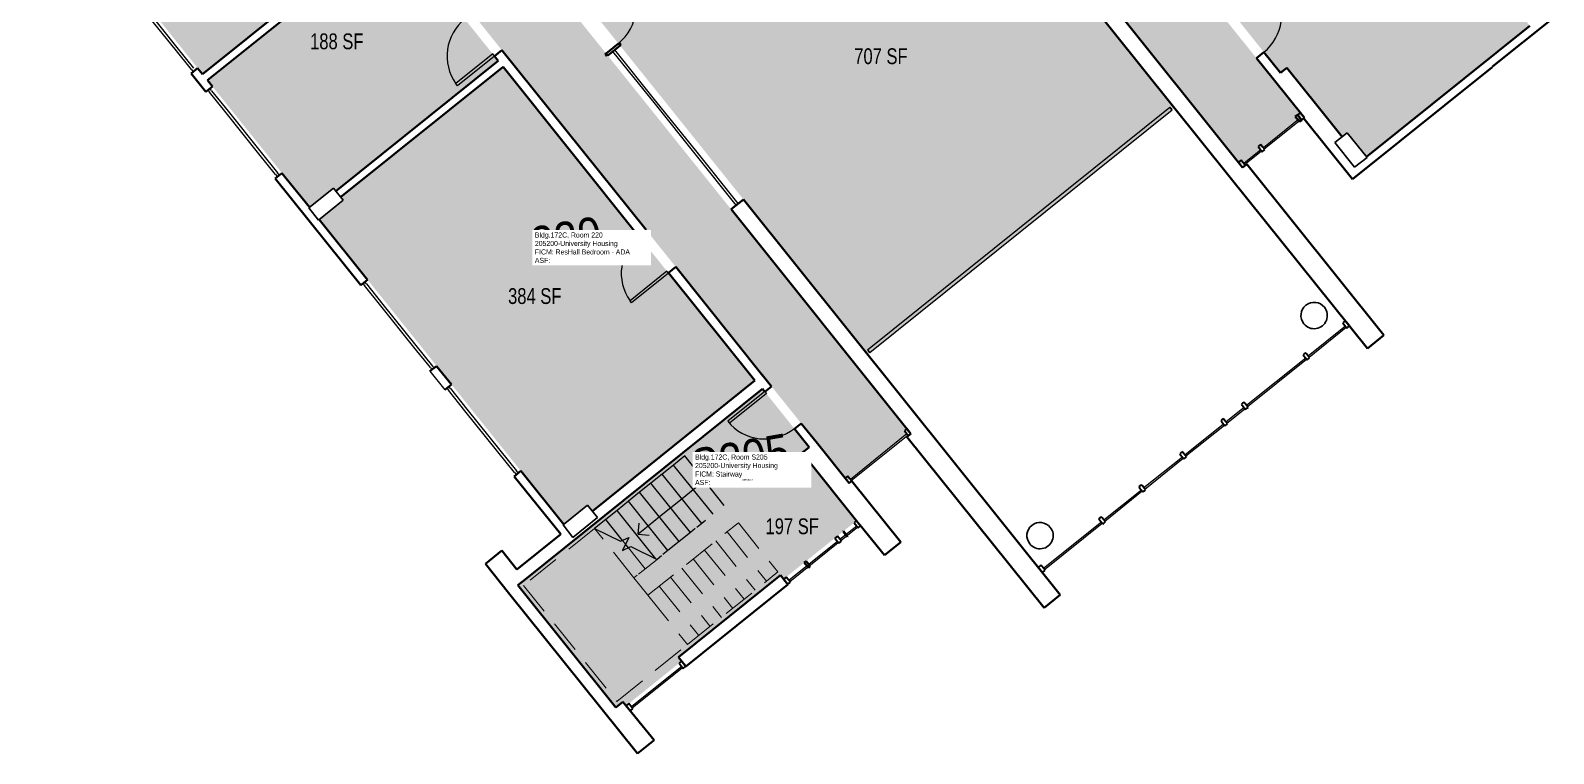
# Model space of a CAD drawing. Header units: inches. Extents: x 69235346 to 69237486, y 27657583 to 27660075.
# Drawn here: x 69236329 to 69237486, y 27657583 to 27658132 of the extents above; entities that cross this region are included whole.
import ezdxf
from ezdxf.enums import TextEntityAlignment as Align

# ---------------------------------------------------------------- set-up
doc = ezdxf.new("R2010")
doc.units = ezdxf.units.IN
doc.header["$LTSCALE"] = 100
doc.header["$MEASUREMENT"] = 0
doc.linetypes.add('DASHED2', pattern=[0.375, 0.25, -0.125])
for name, color, linetype in [('A-COLS', 5, 'CONTINUOUS'), ('A-DOOR', 2, 'CONTINUOUS'), ('A-FLOR', 3, 'CONTINUOUS'), ('A-GLAZ', 1, 'CONTINUOUS'), ('A-IDEN-RNUM', 7, 'CONTINUOUS'), ('A-IDEN-SNUM', 4, 'CONTINUOUS'), ('A-IDEN-VNUM', 4, 'CONTINUOUS'), ('A-WALL', 5, 'CONTINUOUS'), ('AREA-TEXT', 3, 'CONTINUOUS'), ('Rooms-Category-Color', 7, 'CONTINUOUS'), ('Rooms-College-Color', 7, 'CONTINUOUS'), ('Rooms-Department-Color', 7, 'CONTINUOUS'), ('Rooms-Division-Color', 7, 'CONTINUOUS'), ('Rooms-Information', 7, 'CONTINUOUS')]:
    doc.layers.add(name, color=color, linetype=linetype)
doc.styles.add('Arial', font='arial.ttf')
doc.styles.add('CP_AREA', font='arial.ttf', dxfattribs={"height": 15})
doc.styles.add('CP_ROOMSNUMBER', font='arial.ttf', dxfattribs={"height": 1})
doc.styles.add('CP_ROOMVNUMBER', font='arial.ttf', dxfattribs={"width": 0.85, "height": 0.075})

msp = doc.modelspace()

# ---------------------------------------------------------------- hatches: boundary and pattern name
at = {"layer": 'Rooms-Category-Color', "true_color": 0xadadad}
for points in [[(69236344.9, 27658639.5), (69236298, 27658601.9), (69236301.7, 27658597.4), (69236398.3, 27658477), (69236496.2, 27658354.9), (69236578.9, 27658251.9), (69236692.1, 27658110.8), (69236885.1, 27657870.3), (69236885.8, 27657869.4), (69236887.8, 27657866.9), (69236926.1, 27657819.2), (69236926.1, 27657819.2), (69236932.3, 27657811.4), (69236949.7, 27657789.7), (69236950.2, 27657790.1), (69236996.7, 27657827.4), (69236861.7, 27657995.6), (69236742.8, 27658143.7), (69236742.7, 27658143.6), (69236735.2, 27658153), (69236740, 27658156.8), (69236982.6, 27658351.5), (69236987.4, 27658355.3), (69236994.9, 27658345.9), (69236994.8, 27658345.9), (69237111.5, 27658200.4), (69237113.5, 27658198), (69237113.5, 27658198), (69237115.3, 27658195.7), (69237248.6, 27658029.5), (69237295.5, 27658067.1), (69237273.3, 27658094.8), (69237273.3, 27658094.9), (69237233.9, 27658143.9), (69237120.5, 27658285.2), (69237038, 27658388.1), (69236924.7, 27658529.3), (69236841.7, 27658632.7), (69236743.8, 27658754.8), (69236644, 27658879.1), (69236613.8, 27658854.9), (69236597.3, 27658841.7), (69236603.6, 27658833.8), (69236640.5, 27658787.9), (69236640.6, 27658787.8), (69236642.2, 27658785.8), (69236666.7, 27658755.3), (69236668.3, 27658753.2), (69236668.3, 27658753.2), (69236741.7, 27658661.8), (69236743.3, 27658659.7), (69236743.3, 27658659.7), (69236870.5, 27658501), (69236870.5, 27658501), (69236889.6, 27658477.2), (69236885, 27658473.5), (69236888.9, 27658468.6), (69236921.7, 27658427.6), (69236925.6, 27658422.8), (69236930.3, 27658426.5), (69236949.8, 27658402.1), (69236893.3, 27658356.8), (69236891.2, 27658355.1), (69236756.5, 27658247.1), (69236754, 27658245), (69236697.7, 27658199.8), (69236680.2, 27658221.6), (69236677.5, 27658225), (69236674.2, 27658229.1), (69236637.8, 27658274.5), (69236618.1, 27658299.1), (69236618.1, 27658299), (69236490.1, 27658458.4), (69236489.4, 27658459.4), (69236351.4, 27658631.4)], [(69236885.4, 27657859.5), (69236884.8, 27657859), (69236761.5, 27657760.1), (69236740.7, 27657743.4), (69236699.6, 27657710.4), (69236774.1, 27657617.6), (69236779.4, 27657621.9), (69236781.9, 27657618.9), (69236824, 27657652.7), (69236821.5, 27657655.7), (69236899.1, 27657718), (69236901.5, 27657715), (69236956.9, 27657759.4), (69236941.2, 27657779), (69236940.9, 27657779.4), (69236921.9, 27657803.1), (69236921.9, 27657803.1), (69236915.6, 27657810.8), (69236921, 27657815.1)]]:
    msp.add_hatch(color=253, dxfattribs=at).paths.add_polyline_path(points)
at = {"layer": 'Rooms-Category-Color', "true_color": 0x728ef3}
for points in [[(69236352.8, 27658232.1), (69236460.1, 27658098.3), (69236528.9, 27658153.5), (69236498.6, 27658191.2), (69236571.4, 27658249.6), (69236492.4, 27658348.1), (69236369.1, 27658249.2), (69236371, 27658246.7)], [(69236985.4, 27658338.4), (69236752.2, 27658151.2), (69236828.9, 27658055.7), (69236965.4, 27657885.5), (69237198.6, 27658072.7), (69237104, 27658190), (69237104.3, 27658190.2)], [(69237366.4, 27658243), (69237364.7, 27658245.1), (69237241.4, 27658146.2), (69237278.9, 27658099.4), (69237283.7, 27658103.2), (69237307.5, 27658073.6), (69237307.5, 27658073.6), (69237325.8, 27658050.8), (69237329.7, 27658053.9), (69237344.4, 27658035.6), (69237468.4, 27658135.1), (69237453.7, 27658153.4), (69237462.6, 27658160.5), (69237384.6, 27658257.6)], [(69236463.8, 27658093.7), (69236541.2, 27657997.3), (69236559.4, 27658011.9), (69236561.3, 27658009.6), (69236684.6, 27658108.6), (69236575.1, 27658245.1), (69236506.9, 27658190.3), (69236537.1, 27658152.6)], [(69236548.7, 27657988), (69236734.4, 27657756.5), (69236752.6, 27657771.1), (69236756.2, 27657766.7), (69236879.5, 27657865.7), (69236688.3, 27658104), (69236564.9, 27658005), (69236566.9, 27658002.6)]]:
    msp.add_hatch(color=171, dxfattribs=at).paths.add_polyline_path(points)
at = {"layer": 'Rooms-College-Color', "true_color": 0xadadad}
for points in [[(69236344.9, 27658639.5), (69236298, 27658601.9), (69236301.7, 27658597.4), (69236398.3, 27658477), (69236496.2, 27658354.9), (69236578.9, 27658251.9), (69236692.1, 27658110.8), (69236885.1, 27657870.3), (69236885.8, 27657869.4), (69236887.8, 27657866.9), (69236926.1, 27657819.2), (69236926.1, 27657819.2), (69236932.3, 27657811.4), (69236949.7, 27657789.7), (69236950.2, 27657790.1), (69236996.7, 27657827.4), (69236861.7, 27657995.6), (69236742.8, 27658143.7), (69236742.7, 27658143.6), (69236735.2, 27658153), (69236740, 27658156.8), (69236982.6, 27658351.5), (69236987.4, 27658355.3), (69236994.9, 27658345.9), (69236994.8, 27658345.9), (69237111.5, 27658200.4), (69237113.5, 27658198), (69237113.5, 27658198), (69237115.3, 27658195.7), (69237248.6, 27658029.5), (69237295.5, 27658067.1), (69237273.3, 27658094.8), (69237273.3, 27658094.9), (69237233.9, 27658143.9), (69237120.5, 27658285.2), (69237038, 27658388.1), (69236924.7, 27658529.3), (69236841.7, 27658632.7), (69236743.8, 27658754.8), (69236644, 27658879.1), (69236613.8, 27658854.9), (69236597.3, 27658841.7), (69236603.6, 27658833.8), (69236640.5, 27658787.9), (69236640.6, 27658787.8), (69236642.2, 27658785.8), (69236666.7, 27658755.3), (69236668.3, 27658753.2), (69236668.3, 27658753.2), (69236741.7, 27658661.8), (69236743.3, 27658659.7), (69236743.3, 27658659.7), (69236870.5, 27658501), (69236870.5, 27658501), (69236889.6, 27658477.2), (69236885, 27658473.5), (69236888.9, 27658468.6), (69236921.7, 27658427.6), (69236925.6, 27658422.8), (69236930.3, 27658426.5), (69236949.8, 27658402.1), (69236893.3, 27658356.8), (69236891.2, 27658355.1), (69236756.5, 27658247.1), (69236754, 27658245), (69236697.7, 27658199.8), (69236680.2, 27658221.6), (69236677.5, 27658225), (69236674.2, 27658229.1), (69236637.8, 27658274.5), (69236618.1, 27658299.1), (69236618.1, 27658299), (69236490.1, 27658458.4), (69236489.4, 27658459.4), (69236351.4, 27658631.4)], [(69236352.8, 27658232.1), (69236460.1, 27658098.3), (69236528.9, 27658153.5), (69236498.6, 27658191.2), (69236571.4, 27658249.6), (69236492.4, 27658348.1), (69236369.1, 27658249.2), (69236371, 27658246.7)], [(69236985.4, 27658338.4), (69236752.2, 27658151.2), (69236828.9, 27658055.7), (69236965.4, 27657885.5), (69237198.6, 27658072.7), (69237104, 27658190), (69237104.3, 27658190.2)], [(69237366.4, 27658243), (69237364.7, 27658245.1), (69237241.4, 27658146.2), (69237278.9, 27658099.4), (69237283.7, 27658103.2), (69237307.5, 27658073.6), (69237307.5, 27658073.6), (69237325.8, 27658050.8), (69237329.7, 27658053.9), (69237344.4, 27658035.6), (69237468.4, 27658135.1), (69237453.7, 27658153.4), (69237462.6, 27658160.5), (69237384.6, 27658257.6)], [(69236463.8, 27658093.7), (69236541.2, 27657997.3), (69236559.4, 27658011.9), (69236561.3, 27658009.6), (69236684.6, 27658108.6), (69236575.1, 27658245.1), (69236506.9, 27658190.3), (69236537.1, 27658152.6)], [(69236548.7, 27657988), (69236734.4, 27657756.5), (69236752.6, 27657771.1), (69236756.2, 27657766.7), (69236879.5, 27657865.7), (69236688.3, 27658104), (69236564.9, 27658005), (69236566.9, 27658002.6)], [(69236885.4, 27657859.5), (69236884.8, 27657859), (69236761.5, 27657760.1), (69236740.7, 27657743.4), (69236699.6, 27657710.4), (69236774.1, 27657617.6), (69236779.4, 27657621.9), (69236781.9, 27657618.9), (69236824, 27657652.7), (69236821.5, 27657655.7), (69236899.1, 27657718), (69236901.5, 27657715), (69236956.9, 27657759.4), (69236941.2, 27657779), (69236940.9, 27657779.4), (69236921.9, 27657803.1), (69236921.9, 27657803.1), (69236915.6, 27657810.8), (69236921, 27657815.1)]]:
    msp.add_hatch(color=253, dxfattribs=at).paths.add_polyline_path(points)
at = {"layer": 'Rooms-Department-Color', "true_color": 0xacacac}
for points in [[(69236344.9, 27658639.5), (69236298, 27658601.9), (69236301.7, 27658597.4), (69236398.3, 27658477), (69236496.2, 27658354.9), (69236578.9, 27658251.9), (69236692.1, 27658110.8), (69236885.1, 27657870.3), (69236885.8, 27657869.4), (69236887.8, 27657866.9), (69236926.1, 27657819.2), (69236926.1, 27657819.2), (69236932.3, 27657811.4), (69236949.7, 27657789.7), (69236950.2, 27657790.1), (69236996.7, 27657827.4), (69236861.7, 27657995.6), (69236742.8, 27658143.7), (69236742.7, 27658143.6), (69236735.2, 27658153), (69236740, 27658156.8), (69236982.6, 27658351.5), (69236987.4, 27658355.3), (69236994.9, 27658345.9), (69236994.8, 27658345.9), (69237111.5, 27658200.4), (69237113.5, 27658198), (69237113.5, 27658198), (69237115.3, 27658195.7), (69237248.6, 27658029.5), (69237295.5, 27658067.1), (69237273.3, 27658094.8), (69237273.3, 27658094.9), (69237233.9, 27658143.9), (69237120.5, 27658285.2), (69237038, 27658388.1), (69236924.7, 27658529.3), (69236841.7, 27658632.7), (69236743.8, 27658754.8), (69236644, 27658879.1), (69236613.8, 27658854.9), (69236597.3, 27658841.7), (69236603.6, 27658833.8), (69236640.5, 27658787.9), (69236640.6, 27658787.8), (69236642.2, 27658785.8), (69236666.7, 27658755.3), (69236668.3, 27658753.2), (69236668.3, 27658753.2), (69236741.7, 27658661.8), (69236743.3, 27658659.7), (69236743.3, 27658659.7), (69236870.5, 27658501), (69236870.5, 27658501), (69236889.6, 27658477.2), (69236885, 27658473.5), (69236888.9, 27658468.6), (69236921.7, 27658427.6), (69236925.6, 27658422.8), (69236930.3, 27658426.5), (69236949.8, 27658402.1), (69236893.3, 27658356.8), (69236891.2, 27658355.1), (69236756.5, 27658247.1), (69236754, 27658245), (69236697.7, 27658199.8), (69236680.2, 27658221.6), (69236677.5, 27658225), (69236674.2, 27658229.1), (69236637.8, 27658274.5), (69236618.1, 27658299.1), (69236618.1, 27658299), (69236490.1, 27658458.4), (69236489.4, 27658459.4), (69236351.4, 27658631.4)], [(69236885.4, 27657859.5), (69236884.8, 27657859), (69236761.5, 27657760.1), (69236740.7, 27657743.4), (69236699.6, 27657710.4), (69236774.1, 27657617.6), (69236779.4, 27657621.9), (69236781.9, 27657618.9), (69236824, 27657652.7), (69236821.5, 27657655.7), (69236899.1, 27657718), (69236901.5, 27657715), (69236956.9, 27657759.4), (69236941.2, 27657779), (69236940.9, 27657779.4), (69236921.9, 27657803.1), (69236921.9, 27657803.1), (69236915.6, 27657810.8), (69236921, 27657815.1)]]:
    msp.add_hatch(color=253, dxfattribs=at).paths.add_polyline_path(points)
at = {"layer": 'Rooms-Department-Color', "true_color": 0x604aed}
for points in [[(69236352.8, 27658232.1), (69236460.1, 27658098.3), (69236528.9, 27658153.5), (69236498.6, 27658191.2), (69236571.4, 27658249.6), (69236492.4, 27658348.1), (69236369.1, 27658249.2), (69236371, 27658246.7)], [(69236985.4, 27658338.4), (69236752.2, 27658151.2), (69236828.9, 27658055.7), (69236965.4, 27657885.5), (69237198.6, 27658072.7), (69237104, 27658190), (69237104.3, 27658190.2)], [(69237366.4, 27658243), (69237364.7, 27658245.1), (69237241.4, 27658146.2), (69237278.9, 27658099.4), (69237283.7, 27658103.2), (69237307.5, 27658073.6), (69237307.5, 27658073.6), (69237325.8, 27658050.8), (69237329.7, 27658053.9), (69237344.4, 27658035.6), (69237468.4, 27658135.1), (69237453.7, 27658153.4), (69237462.6, 27658160.5), (69237384.6, 27658257.6)], [(69236463.8, 27658093.7), (69236541.2, 27657997.3), (69236559.4, 27658011.9), (69236561.3, 27658009.6), (69236684.6, 27658108.6), (69236575.1, 27658245.1), (69236506.9, 27658190.3), (69236537.1, 27658152.6)], [(69236548.7, 27657988), (69236734.4, 27657756.5), (69236752.6, 27657771.1), (69236756.2, 27657766.7), (69236879.5, 27657865.7), (69236688.3, 27658104), (69236564.9, 27658005), (69236566.9, 27658002.6)]]:
    msp.add_hatch(color=173, dxfattribs=at).paths.add_polyline_path(points)
at = {"layer": 'Rooms-Division-Color', "true_color": 0xadadad}
for points in [[(69236344.9, 27658639.5), (69236298, 27658601.9), (69236301.7, 27658597.4), (69236398.3, 27658477), (69236496.2, 27658354.9), (69236578.9, 27658251.9), (69236692.1, 27658110.8), (69236885.1, 27657870.3), (69236885.8, 27657869.4), (69236887.8, 27657866.9), (69236926.1, 27657819.2), (69236926.1, 27657819.2), (69236932.3, 27657811.4), (69236949.7, 27657789.7), (69236950.2, 27657790.1), (69236996.7, 27657827.4), (69236861.7, 27657995.6), (69236742.8, 27658143.7), (69236742.7, 27658143.6), (69236735.2, 27658153), (69236740, 27658156.8), (69236982.6, 27658351.5), (69236987.4, 27658355.3), (69236994.9, 27658345.9), (69236994.8, 27658345.9), (69237111.5, 27658200.4), (69237113.5, 27658198), (69237113.5, 27658198), (69237115.3, 27658195.7), (69237248.6, 27658029.5), (69237295.5, 27658067.1), (69237273.3, 27658094.8), (69237273.3, 27658094.9), (69237233.9, 27658143.9), (69237120.5, 27658285.2), (69237038, 27658388.1), (69236924.7, 27658529.3), (69236841.7, 27658632.7), (69236743.8, 27658754.8), (69236644, 27658879.1), (69236613.8, 27658854.9), (69236597.3, 27658841.7), (69236603.6, 27658833.8), (69236640.5, 27658787.9), (69236640.6, 27658787.8), (69236642.2, 27658785.8), (69236666.7, 27658755.3), (69236668.3, 27658753.2), (69236668.3, 27658753.2), (69236741.7, 27658661.8), (69236743.3, 27658659.7), (69236743.3, 27658659.7), (69236870.5, 27658501), (69236870.5, 27658501), (69236889.6, 27658477.2), (69236885, 27658473.5), (69236888.9, 27658468.6), (69236921.7, 27658427.6), (69236925.6, 27658422.8), (69236930.3, 27658426.5), (69236949.8, 27658402.1), (69236893.3, 27658356.8), (69236891.2, 27658355.1), (69236756.5, 27658247.1), (69236754, 27658245), (69236697.7, 27658199.8), (69236680.2, 27658221.6), (69236677.5, 27658225), (69236674.2, 27658229.1), (69236637.8, 27658274.5), (69236618.1, 27658299.1), (69236618.1, 27658299), (69236490.1, 27658458.4), (69236489.4, 27658459.4), (69236351.4, 27658631.4)], [(69236885.4, 27657859.5), (69236884.8, 27657859), (69236761.5, 27657760.1), (69236740.7, 27657743.4), (69236699.6, 27657710.4), (69236774.1, 27657617.6), (69236779.4, 27657621.9), (69236781.9, 27657618.9), (69236824, 27657652.7), (69236821.5, 27657655.7), (69236899.1, 27657718), (69236901.5, 27657715), (69236956.9, 27657759.4), (69236941.2, 27657779), (69236940.9, 27657779.4), (69236921.9, 27657803.1), (69236921.9, 27657803.1), (69236915.6, 27657810.8), (69236921, 27657815.1)]]:
    msp.add_hatch(color=253, dxfattribs=at).paths.add_polyline_path(points)
at = {"layer": 'Rooms-Division-Color', "true_color": 0x604aed}
for points in [[(69236352.8, 27658232.1), (69236460.1, 27658098.3), (69236528.9, 27658153.5), (69236498.6, 27658191.2), (69236571.4, 27658249.6), (69236492.4, 27658348.1), (69236369.1, 27658249.2), (69236371, 27658246.7)], [(69236985.4, 27658338.4), (69236752.2, 27658151.2), (69236828.9, 27658055.7), (69236965.4, 27657885.5), (69237198.6, 27658072.7), (69237104, 27658190), (69237104.3, 27658190.2)], [(69237366.4, 27658243), (69237364.7, 27658245.1), (69237241.4, 27658146.2), (69237278.9, 27658099.4), (69237283.7, 27658103.2), (69237307.5, 27658073.6), (69237307.5, 27658073.6), (69237325.8, 27658050.8), (69237329.7, 27658053.9), (69237344.4, 27658035.6), (69237468.4, 27658135.1), (69237453.7, 27658153.4), (69237462.6, 27658160.5), (69237384.6, 27658257.6)], [(69236463.8, 27658093.7), (69236541.2, 27657997.3), (69236559.4, 27658011.9), (69236561.3, 27658009.6), (69236684.6, 27658108.6), (69236575.1, 27658245.1), (69236506.9, 27658190.3), (69236537.1, 27658152.6)], [(69236548.7, 27657988), (69236734.4, 27657756.5), (69236752.6, 27657771.1), (69236756.2, 27657766.7), (69236879.5, 27657865.7), (69236688.3, 27658104), (69236564.9, 27658005), (69236566.9, 27658002.6)]]:
    msp.add_hatch(color=173, dxfattribs=at).paths.add_polyline_path(points)

# ---------------------------------------------------------------- linework, layer by layer
at = {"layer": 'A-COLS', "lineweight": 35}
for p, q in [((69237329.7, 27658053.9), (69237320.3, 27658046.4)), ((69237344.7, 27658035.2), (69237329.7, 27658053.9)), ((69237320.3, 27658046.4), (69237335.3, 27658027.7)), ((69237335.3, 27658027.7), (69237344.7, 27658035.2)), ((69236540.7, 27657996.9), (69236559.4, 27658011.9)), ((69236566.9, 27658002.6), (69236548.2, 27657987.6)), ((69236559.4, 27658011.9), (69236566.9, 27658002.6)), ((69236548.2, 27657987.6), (69236540.7, 27657996.9)), ((69236733.9, 27657756.1), (69236752.6, 27657771.1)), ((69236752.6, 27657771.1), (69236760.1, 27657761.7)), ((69236760.1, 27657761.7), (69236741.4, 27657746.7)), ((69236741.4, 27657746.7), (69236733.9, 27657756.1))]:
    msp.add_line(p, q, dxfattribs=at)
for centre, start, end in [((69237304.5, 27657915.1), 38.7419, 218.7419), ((69237304.5, 27657915.1), 218.7419, 38.7419), ((69237096.3, 27657748), 38.7419, 218.7419), ((69237096.3, 27657748), 218.7419, 38.7419)]:
    msp.add_arc(centre, 10, start, end, dxfattribs=at)
at = {"layer": 'A-DOOR'}
for p, q in [((69236775.9, 27658121.7), (69236776.7, 27658122.4)), ((69236776.7, 27658122.4), (69236777.9, 27658120.8)), ((69236777.9, 27658120.8), (69236777.2, 27658120.2)), ((69236680.5, 27658113.7), (69236652.5, 27658091.2)), ((69236681.8, 27658112.1), (69236653.7, 27658089.6)), ((69236681.8, 27658112.1), (69236680.5, 27658113.7)), ((69236765.8, 27658113.6), (69236766.5, 27658114.2)), ((69236767, 27658112), (69236765.8, 27658113.6)), ((69236767.8, 27658112.7), (69236767, 27658112)), ((69236653.7, 27658089.6), (69236652.5, 27658091.2)), ((69236812.8, 27657948.8), (69236784.8, 27657926.3)), ((69236814.1, 27657947.2), (69236786, 27657924.7)), ((69236814.1, 27657947.2), (69236812.8, 27657948.8)), ((69236786, 27657924.7), (69236784.8, 27657926.3)), ((69236887.1, 27657857.4), (69236859.1, 27657834.8)), ((69236888.4, 27657855.8), (69236860.3, 27657833.3)), ((69236887.1, 27657857.4), (69236888.4, 27657855.8)), ((69236859.1, 27657834.8), (69236860.3, 27657833.3))]:
    msp.add_line(p, q, dxfattribs=at)
at = {"layer": 'A-DOOR', "lineweight": 25}
for centre, start, end in [((69236753.4, 27658149.8), 308.7425, 38.7425), ((69237243.8, 27658143.2), 308.7425, 35.5577), ((69236681.8, 27658112.1), 128.7419, 215.5572), ((69236814.1, 27657947.2), 128.7419, 215.5572), ((69236887.1, 27657857.4), 218.7414, 308.7414)]:
    msp.add_arc(centre, 36, start, end, dxfattribs=at)
at = {"layer": 'A-FLOR'}
for p, q in [((69236826.4, 27657808.5), (69236817.8, 27657801.6)), ((69236856.4, 27657771), (69236826.4, 27657808.5)), ((69236809.2, 27657794.7), (69236800.7, 27657787.8)), ((69236817.8, 27657801.6), (69236809.2, 27657794.7)), ((69236839.3, 27657757.3), (69236809.2, 27657794.7)), ((69236847.9, 27657764.2), (69236817.8, 27657801.6)), ((69236792.1, 27657780.9), (69236783.5, 27657774.1)), ((69236800.7, 27657787.8), (69236792.1, 27657780.9)), ((69236822.1, 27657743.5), (69236792.1, 27657780.9)), ((69236830.7, 27657750.4), (69236800.7, 27657787.8)), ((69236832.8, 27657782.9), (69236824.3, 27657776)), ((69236841.4, 27657789.8), (69236832.8, 27657782.9)), ((69236783.5, 27657774.1), (69236774.9, 27657767.2)), ((69236813.5, 27657736.6), (69236783.5, 27657774.1)), ((69236815.7, 27657769.1), (69236807.1, 27657762.2)), ((69236824.3, 27657776), (69236815.7, 27657769.1)), ((69236766.3, 27657760.3), (69236757.8, 27657753.4)), ((69236774.9, 27657767.2), (69236766.3, 27657760.3)), ((69236779.1, 27657744.4), (69236766.3, 27657760.3)), ((69236804.5, 27657730.4), (69236774.9, 27657767.2)), ((69236790.9, 27657749.2), (69236791.8, 27657757.6)), ((69236807.1, 27657762.2), (69236798.5, 27657755.3)), ((69236842.1, 27657759.5), (69236839.3, 27657757.3)), ((69236757.8, 27657753.4), (69236777.5, 27657743.7)), ((69236777.5, 27657743.7), (69236784, 27657746.7)), ((69236784, 27657746.7), (69236779, 27657736.7)), ((69236798.5, 27657755.3), (69236790.9, 27657749.2)), ((69236790.9, 27657749.2), (69236799.3, 27657748.3)), ((69236830.7, 27657750.4), (69236822.1, 27657743.5)), ((69236834.4, 27657753.4), (69236830.7, 27657750.4)), ((69236839.3, 27657757.3), (69236835.6, 27657754.3)), ((69236779, 27657736.7), (69236785.5, 27657739.7)), ((69236783.6, 27657738.8), (69236781.4, 27657741.5)), ((69236785.5, 27657739.7), (69236805.3, 27657730)), ((69236813.5, 27657736.6), (69236809.8, 27657733.7)), ((69236822.1, 27657743.5), (69236813.5, 27657736.6)), ((69236808.7, 27657732.7), (69236805.3, 27657730))]:
    msp.add_line(p, q, dxfattribs=at)
at = {"layer": 'A-FLOR', "linetype": 'DASHED2', "lineweight": 5}
for p, q in [((69236798.4, 27657702.7), (69236867.1, 27657757.8)), ((69236867.1, 27657757.8), (69236897.1, 27657720.4)), ((69236757.8, 27657753.4), (69236703.9, 27657710.2)), ((69236787.8, 27657716), (69236757.8, 27657753.4)), ((69236858.5, 27657750.9), (69236888.5, 27657713.5)), ((69236781.4, 27657741.5), (69236779.1, 27657744.4)), ((69236796.4, 27657722.9), (69236783.6, 27657738.8)), ((69236841.3, 27657737.1), (69236871.4, 27657699.7)), ((69236849.9, 27657744), (69236879.9, 27657706.6)), ((69236805.3, 27657730), (69236791.3, 27657718.8)), ((69236805, 27657729.7), (69236804.5, 27657730.4)), ((69236824.2, 27657723.4), (69236854.2, 27657685.9)), ((69236832.8, 27657730.3), (69236862.8, 27657692.8)), ((69236790.1, 27657717.9), (69236787.8, 27657716)), ((69236798.4, 27657702.7), (69236787.8, 27657716)), ((69236815.6, 27657716.5), (69236845.6, 27657679.1)), ((69236828.5, 27657665.3), (69236897.1, 27657720.4)), ((69236703.9, 27657710.2), (69236774.7, 27657622.1)), ((69236798.4, 27657702.7), (69236828.5, 27657665.3)), ((69236807, 27657709.6), (69236837.1, 27657672.2)), ((69236774.7, 27657622.1), (69236828.5, 27657665.3))]:
    msp.add_line(p, q, dxfattribs=at)
at = {"layer": 'A-GLAZ'}
for p, q in [((69236439.1, 27658117.4), (69236414, 27658148.6)), ((69236415.6, 27658149.8), (69236440.6, 27658118.6)), ((69236451.6, 27658101.8), (69236439.1, 27658117.4)), ((69236440.6, 27658118.6), (69236453.1, 27658103)), ((69236804.5, 27658078), (69236773.3, 27658116.9)), ((69236803, 27658076.8), (69236771.8, 27658115.7)), ((69236451.6, 27658101.8), (69236452.8, 27658100.2)), ((69236464.1, 27658086.2), (69236465.4, 27658084.6)), ((69236477.9, 27658069), (69236465.4, 27658084.6)), ((69236466.9, 27658085.8), (69236465.7, 27658087.4)), ((69236466.9, 27658085.8), (69236479.4, 27658070.2)), ((69236479.4, 27658070.2), (69236504.5, 27658039)), ((69236834.2, 27658037.9), (69236803, 27658076.8)), ((69236835.8, 27658039.1), (69236804.5, 27658078)), ((69236502.9, 27658037.8), (69236477.9, 27658069)), ((69237294, 27658065), (69237266, 27658042.5)), ((69237266.6, 27658041.7), (69237294.7, 27658064.2)), ((69236515.4, 27658022.2), (69236502.9, 27658037.8)), ((69236504.5, 27658039), (69236517, 27658023.4)), ((69236865.4, 27657998.9), (69236834.2, 27658037.9)), ((69236867, 27658000.2), (69236835.8, 27658039.1)), ((69237264, 27658040.9), (69237251, 27658030.5)), ((69237251.7, 27658029.7), (69237264.6, 27658040.1)), ((69237264.6, 27658040.1), (69237264, 27658040.9)), ((69237251, 27658030.5), (69237251.7, 27658029.7)), ((69236515.4, 27658022.2), (69236516.7, 27658020.6)), ((69236518.2, 27658021.9), (69236517, 27658023.4)), ((69236581.8, 27657939.5), (69236583, 27657938)), ((69236595.5, 27657922.4), (69236583, 27657938)), ((69236584.6, 27657939.2), (69236583.3, 27657940.8)), ((69236584.6, 27657939.2), (69236597.1, 27657923.6)), ((69236620.6, 27657891.2), (69236595.5, 27657922.4)), ((69236597.1, 27657923.6), (69236622.1, 27657892.4)), ((69237328.3, 27657907), (69237300, 27657884.3)), ((69237300.7, 27657883.6), (69237328.9, 27657906.2)), ((69237328.9, 27657906.2), (69237328.3, 27657907)), ((69236633.1, 27657875.6), (69236620.6, 27657891.2)), ((69236622.1, 27657892.4), (69236634.6, 27657876.8)), ((69236633.1, 27657875.6), (69236634.3, 27657874)), ((69236635.9, 27657875.3), (69236634.6, 27657876.8)), ((69237298.1, 27657882.8), (69237253.2, 27657846.8)), ((69237253.9, 27657846), (69237298.7, 27657882)), ((69237298.7, 27657882), (69237298.1, 27657882.8)), ((69237300, 27657884.3), (69237300.7, 27657883.6)), ((69236645.6, 27657860), (69236646.8, 27657858.4)), ((69236659.4, 27657842.8), (69236646.8, 27657858.4)), ((69236648.4, 27657859.7), (69236647.2, 27657861.2)), ((69236648.4, 27657859.7), (69236660.9, 27657844.1)), ((69236684.4, 27657811.6), (69236659.4, 27657842.8)), ((69236660.9, 27657844.1), (69236686, 27657812.9)), ((69237251.3, 27657845.2), (69237237.6, 27657834.3)), ((69237238.3, 27657833.5), (69237251.9, 27657844.4)), ((69237251.9, 27657844.4), (69237251.3, 27657845.2)), ((69237253.2, 27657846.8), (69237253.9, 27657846)), ((69237235.7, 27657832.7), (69237206.4, 27657809.2)), ((69237207.1, 27657808.5), (69237236.3, 27657831.9)), ((69237236.3, 27657831.9), (69237235.7, 27657832.7)), ((69237237.6, 27657834.3), (69237238.3, 27657833.5)), ((69236995.2, 27657825.2), (69236952.2, 27657790.7)), ((69236952.8, 27657789.9), (69236995.8, 27657824.4)), ((69236995.8, 27657824.4), (69236995.2, 27657825.2)), ((69236696.9, 27657796), (69236684.4, 27657811.6)), ((69236686, 27657812.9), (69236698.5, 27657797.3)), ((69237204.5, 27657807.7), (69237175.2, 27657784.2)), ((69237175.9, 27657783.4), (69237205.1, 27657806.9)), ((69237205.1, 27657806.9), (69237204.5, 27657807.7)), ((69237206.4, 27657809.2), (69237207.1, 27657808.5)), ((69236696.9, 27657796), (69236698.2, 27657794.4)), ((69236699.7, 27657795.7), (69236698.5, 27657797.3)), ((69236952.2, 27657790.7), (69236952.8, 27657789.9)), ((69237173.3, 27657782.6), (69237144.8, 27657759.8)), ((69237145.4, 27657759), (69237173.9, 27657781.9)), ((69237173.9, 27657781.9), (69237173.3, 27657782.6)), ((69237175.2, 27657784.2), (69237175.9, 27657783.4)), ((69237142.9, 27657758.2), (69237099, 27657723)), ((69237099.6, 27657722.2), (69237143.5, 27657757.4)), ((69237143.5, 27657757.4), (69237142.9, 27657758.2)), ((69237144.8, 27657759.8), (69237145.4, 27657759)), ((69236957, 27657755.3), (69236944.3, 27657745.1)), ((69236945, 27657744.3), (69236957.6, 27657754.5)), ((69236957.6, 27657754.5), (69236957, 27657755.3)), ((69236942.4, 27657743.5), (69236905.5, 27657714)), ((69236906.2, 27657713.2), (69236943, 27657742.8)), ((69236943, 27657742.8), (69236942.4, 27657743.5)), ((69236944.3, 27657745.1), (69236945, 27657744.3)), ((69237099, 27657723), (69237099.6, 27657722.2)), ((69236905.5, 27657714), (69236906.1, 27657713.2)), ((69236824.1, 27657648.6), (69236785.8, 27657617.9)), ((69236786.5, 27657617.2), (69236824.7, 27657647.8)), ((69236824.7, 27657647.8), (69236824.1, 27657648.6)), ((69236785.8, 27657617.9), (69236786.5, 27657617.2))]:
    msp.add_line(p, q, dxfattribs=at)
at = {"layer": 'A-GLAZ', "lineweight": 40, "extrusion": (0, 0, -1)}
for p, q in [((69237294, 27658069.1), (69237292, 27658067.5)), ((69237292, 27658067.5), (69237295.1, 27658063.6)), ((69237297.1, 27658065.2), (69237294, 27658069.1)), ((69237295.1, 27658063.6), (69237297.1, 27658065.2)), ((69237263.9, 27658045), (69237262, 27658043.4)), ((69237262, 27658043.4), (69237265.1, 27658039.5)), ((69237267.1, 27658041.1), (69237263.9, 27658045)), ((69237265.1, 27658039.5), (69237267.1, 27658041.1)), ((69237296.9, 27657886), (69237296.1, 27657885.3)), ((69237296.1, 27657885.3), (69237296.7, 27657884.5)), ((69237298, 27657886.9), (69237296.9, 27657886)), ((69237298.6, 27657886.1), (69237298, 27657886.9)), ((69237301.1, 27657883), (69237298.6, 27657886.1)), ((69237296.7, 27657884.5), (69237299.2, 27657881.4)), ((69237299.2, 27657881.4), (69237299.8, 27657881.9)), ((69237299.8, 27657881.9), (69237300.5, 27657882.5)), ((69237300.5, 27657882.5), (69237301.1, 27657883)), ((69237250.1, 27657848.5), (69237249.3, 27657847.8)), ((69237249.3, 27657847.8), (69237249.9, 27657847)), ((69237249.9, 27657847), (69237252.4, 27657843.9)), ((69237251.2, 27657849.3), (69237250.1, 27657848.5)), ((69237251.8, 27657848.5), (69237251.2, 27657849.3)), ((69237254.3, 27657845.4), (69237251.8, 27657848.5)), ((69237252.4, 27657843.9), (69237253, 27657844.3)), ((69237253, 27657844.3), (69237253.8, 27657845)), ((69237253.8, 27657845), (69237254.3, 27657845.4)), ((69237234.5, 27657835.9), (69237233.7, 27657835.2)), ((69237233.7, 27657835.2), (69237234.3, 27657834.5)), ((69237234.3, 27657834.5), (69237236.8, 27657831.3)), ((69237235.6, 27657836.8), (69237234.5, 27657835.9)), ((69237236.2, 27657836), (69237235.6, 27657836.8)), ((69237238.7, 27657832.9), (69237236.2, 27657836)), ((69237236.8, 27657831.3), (69237237.4, 27657831.8)), ((69237237.4, 27657831.8), (69237238.2, 27657832.4)), ((69237238.2, 27657832.4), (69237238.7, 27657832.9)), ((69237203.3, 27657810.9), (69237202.5, 27657810.2)), ((69237202.5, 27657810.2), (69237203.1, 27657809.4)), ((69237203.1, 27657809.4), (69237205.6, 27657806.3)), ((69237204.4, 27657811.8), (69237203.3, 27657810.9)), ((69237205, 27657811), (69237204.4, 27657811.8)), ((69237207.5, 27657807.9), (69237205, 27657811)), ((69237205.6, 27657806.3), (69237206.2, 27657806.8)), ((69237206.2, 27657806.8), (69237207, 27657807.4)), ((69237207, 27657807.4), (69237207.5, 27657807.9)), ((69236950.1, 27657793.2), (69236948.2, 27657791.7)), ((69236953.3, 27657789.3), (69236950.1, 27657793.2)), ((69236948.2, 27657791.7), (69236951.3, 27657787.8)), ((69236951.3, 27657787.8), (69236953.3, 27657789.3)), ((69237172.1, 27657785.9), (69237171.3, 27657785.2)), ((69237171.3, 27657785.2), (69237171.9, 27657784.4)), ((69237171.9, 27657784.4), (69237174.4, 27657781.3)), ((69237173.2, 27657786.7), (69237172.1, 27657785.9)), ((69237173.8, 27657786), (69237173.2, 27657786.7)), ((69237176.3, 27657782.8), (69237173.8, 27657786)), ((69237174.4, 27657781.3), (69237175, 27657781.7)), ((69237175, 27657781.7), (69237175.8, 27657782.4)), ((69237175.8, 27657782.4), (69237176.3, 27657782.8)), ((69236956.9, 27657759.4), (69236955, 27657757.8)), ((69236955, 27657757.8), (69236958.1, 27657753.9)), ((69237141.7, 27657761.5), (69237140.8, 27657760.8)), ((69237140.8, 27657760.8), (69237141.5, 27657760)), ((69237141.5, 27657760), (69237144, 27657756.9)), ((69237142.8, 27657762.3), (69237141.7, 27657761.5)), ((69237143.4, 27657761.5), (69237142.8, 27657762.3)), ((69237145.9, 27657758.4), (69237143.4, 27657761.5)), ((69237144.5, 27657757.3), (69237145.3, 27657758)), ((69237145.3, 27657758), (69237145.9, 27657758.4)), ((69236942.3, 27657747.6), (69236940.4, 27657746.1)), ((69236940.4, 27657746.1), (69236943.5, 27657742.2)), ((69236945.4, 27657743.7), (69236942.3, 27657747.6)), ((69236958.1, 27657753.9), (69236960, 27657755.5)), ((69236960, 27657755.5), (69236959.4, 27657756.3)), ((69237144, 27657756.9), (69237144.5, 27657757.3)), ((69236943.5, 27657742.2), (69236945.4, 27657743.7)), ((69237097, 27657725.6), (69237095, 27657724)), ((69237095, 27657724), (69237095.6, 27657723.2)), ((69237095.6, 27657723.2), (69237098.1, 27657720.1)), ((69237097.6, 27657724.8), (69237097, 27657725.6)), ((69237100.1, 27657721.7), (69237097.6, 27657724.8)), ((69237098.1, 27657720.1), (69237100.1, 27657721.7)), ((69236824, 27657652.7), (69236822, 27657651.1)), ((69236822, 27657651.1), (69236825.2, 27657647.2)), ((69236827.1, 27657648.8), (69236824, 27657652.7)), ((69236825.2, 27657647.2), (69236827.1, 27657648.8))]:
    msp.add_line(p, q, dxfattribs=at)
at = {"layer": 'A-GLAZ', "lineweight": 40}
for p, q in [((69237249, 27658033), (69237247.1, 27658031.5)), ((69237247.1, 27658031.5), (69237250.2, 27658027.6)), ((69237252.1, 27658029.1), (69237249, 27658033)), ((69237250.2, 27658027.6), (69237252.1, 27658029.1)), ((69237328.2, 27657911.1), (69237326.3, 27657909.5)), ((69237326.3, 27657909.5), (69237326.9, 27657908.8)), ((69237326.9, 27657908.8), (69237329.4, 27657905.6)), ((69237328.8, 27657910.3), (69237328.2, 27657911.1)), ((69237331.3, 27657907.2), (69237328.8, 27657910.3)), ((69237329.4, 27657905.6), (69237331.3, 27657907.2)), ((69236995.1, 27657829.3), (69236993.2, 27657827.7)), ((69236993.2, 27657827.7), (69236996.3, 27657823.8)), ((69236998.2, 27657825.4), (69236995.1, 27657829.3)), ((69236996.3, 27657823.8), (69236998.2, 27657825.4)), ((69236903.5, 27657716.5), (69236901.5, 27657715)), ((69236901.5, 27657715), (69236904.7, 27657711.1)), ((69236906.6, 27657712.6), (69236903.5, 27657716.5)), ((69236904.7, 27657711.1), (69236906.6, 27657712.6)), ((69236783.8, 27657620.5), (69236781.9, 27657618.9)), ((69236781.9, 27657618.9), (69236785, 27657615)), ((69236786.9, 27657616.6), (69236783.8, 27657620.5)), ((69236785, 27657615), (69236786.9, 27657616.6))]:
    msp.add_line(p, q, dxfattribs=at)
at = {"layer": 'A-WALL', "lineweight": 50}
for p, q in [((69237250.2, 27658027.6), (69237113.5, 27658198)), ((69237107.6, 27658186.1), (69237240.8, 27658020)), ((69236528.9, 27658153.5), (69236460.1, 27658098.3)), ((69236463.8, 27658093.7), (69236537.1, 27658152.6)), ((69237440.1, 27658104.1), (69237486.4, 27658141.2)), ((69237468.4, 27658135.1), (69237344.4, 27658035.6)), ((69236687.5, 27658116.5), (69236681.9, 27658112)), ((69236797, 27657980.1), (69236687.5, 27658116.5)), ((69236776, 27658121.6), (69236766.6, 27658114.1)), ((69236767.9, 27658112.5), (69236777.2, 27658120.1)), ((69236777.2, 27658120.1), (69236776, 27658121.6)), ((69236684.6, 27658108.6), (69236561.3, 27658009.6)), ((69236681.9, 27658112), (69236684.6, 27658108.6)), ((69236766.6, 27658114.1), (69236767.9, 27658112.5)), ((69237266.4, 27658115), (69237260.8, 27658110.5)), ((69237260.8, 27658110.5), (69237273.3, 27658094.9)), ((69237278.9, 27658099.4), (69237266.4, 27658115)), ((69236456.3, 27658103), (69236451.3, 27658099)), ((69236451.3, 27658099), (69236462.5, 27658085)), ((69236460.1, 27658098.3), (69236456.3, 27658103)), ((69236467.6, 27658089), (69236463.8, 27658093.7)), ((69236564.9, 27658005), (69236688.3, 27658104)), ((69236688.3, 27658104), (69236791.3, 27657975.5)), ((69237273.3, 27658094.8), (69237297.1, 27658065.2)), ((69237283.7, 27658103.2), (69237278.9, 27658099.4)), ((69237307.5, 27658073.6), (69237283.7, 27658103.2)), ((69237333.6, 27658018.6), (69237439.4, 27658103.4)), ((69236462.5, 27658085), (69236462.6, 27658084.9)), ((69236462.6, 27658084.9), (69236467.6, 27658089)), ((69237325.8, 27658050.8), (69237307.5, 27658073.6)), ((69237291.9, 27658067.6), (69237290.2, 27658066.2)), ((69237290.2, 27658066.2), (69237293.4, 27658062.1)), ((69237295.2, 27658063.5), (69237291.9, 27658067.6)), ((69237293.4, 27658062.1), (69237295.2, 27658063.5)), ((69237296.6, 27658064.8), (69237333.6, 27658018.6)), ((69237253.3, 27658030.1), (69237250.2, 27658027.6)), ((69237357.4, 27657900.3), (69237253.3, 27658030.1)), ((69236520.3, 27658023.3), (69236515.3, 27658019.2)), ((69236515.3, 27658019.2), (69236580.2, 27657938.3)), ((69236541.2, 27657997.3), (69236520.3, 27658023.3)), ((69237240.8, 27658020), (69237345, 27657890.2)), ((69236870.9, 27658003.3), (69236861.5, 27657995.8)), ((69237111.7, 27657703.1), (69236870.9, 27658003.3)), ((69236861.5, 27657995.8), (69236998.2, 27657825.4)), ((69236585.3, 27657942.3), (69236548.7, 27657988)), ((69236791.3, 27657975.5), (69236797, 27657980.1)), ((69236819.5, 27657952), (69236813.9, 27657947.5)), ((69236813.9, 27657947.5), (69236879.5, 27657865.7)), ((69236885.8, 27657869.4), (69236819.5, 27657952)), ((69236580.2, 27657938.3), (69236585.3, 27657942.3)), ((69237345, 27657890.2), (69237357.4, 27657900.3)), ((69236637.8, 27657876.8), (69236632.8, 27657872.8)), ((69236649.1, 27657862.8), (69236637.8, 27657876.8)), ((69236644, 27657858.7), (69236649.1, 27657862.8)), ((69236879.5, 27657865.7), (69236756.2, 27657766.7)), ((69236892.3, 27657861.3), (69236885.1, 27657870.2)), ((69236644, 27657858.8), (69236644, 27657858.7)), ((69236705, 27657714.7), (69236885.4, 27657859.5)), ((69236885.4, 27657859.5), (69236887.2, 27657857.3)), ((69236887.2, 27657857.3), (69236892.3, 27657861.3)), ((69236914.8, 27657833.2), (69236909.7, 27657829.2)), ((69236909.7, 27657829.2), (69236921, 27657815.1)), ((69236926.1, 27657819.2), (69236914.8, 27657833.2)), ((69236951.3, 27657787.8), (69236926.1, 27657819.2)), ((69236998.2, 27657825.4), (69236995.1, 27657822.9)), ((69236995.1, 27657822.9), (69237099.3, 27657693.1)), ((69236921, 27657815.1), (69236915.6, 27657810.8)), ((69236915.6, 27657810.8), (69236960, 27657755.5)), ((69236701.8, 27657797.1), (69236696.8, 27657793)), ((69236696.8, 27657793), (69236732.1, 27657749)), ((69236734.4, 27657756.5), (69236701.8, 27657797.1)), ((69236990.5, 27657743.1), (69236953.3, 27657789.3)), ((69236732.1, 27657749), (69236698.9, 27657722.3)), ((69236947, 27657751.4), (69236946.6, 27657751.1)), ((69236946.6, 27657751.1), (69236949.7, 27657747.2)), ((69236950.1, 27657747.5), (69236947, 27657751.4)), ((69236949.7, 27657747.2), (69236950.1, 27657747.5)), ((69236959.4, 27657756.3), (69236978, 27657733.1)), ((69236687.4, 27657736.6), (69236675, 27657726.6)), ((69236698.9, 27657722.3), (69236687.4, 27657736.6)), ((69236978, 27657733.1), (69236990.5, 27657743.1)), ((69236675, 27657726.6), (69236692.5, 27657704.7)), ((69236918.5, 27657728.6), (69236917.1, 27657727.5)), ((69236917.1, 27657727.5), (69236920.3, 27657723.6)), ((69236921.6, 27657724.7), (69236918.5, 27657728.6)), ((69236920.3, 27657723.6), (69236921.6, 27657724.7)), ((69236699.6, 27657710.4), (69236705, 27657714.7)), ((69236899.1, 27657718), (69236821.5, 27657655.7)), ((69236904.8, 27657710.9), (69236899.1, 27657718)), ((69236692.5, 27657704.7), (69236790.5, 27657582.6)), ((69236774.1, 27657617.6), (69236699.6, 27657710.4)), ((69236827.3, 27657648.6), (69236904.8, 27657710.9)), ((69237099.3, 27657693.1), (69237111.7, 27657703.1)), ((69237099.3, 27657693.1), (69237111.7, 27657703.1)), ((69236821.5, 27657655.7), (69236827.3, 27657648.6)), ((69236779.4, 27657621.9), (69236774.1, 27657617.6)), ((69236803, 27657592.6), (69236779.4, 27657621.9)), ((69236790.5, 27657582.6), (69236803, 27657592.6))]:
    msp.add_line(p, q, dxfattribs=at)
at = {"layer": 'A-WALL'}
for p, q in [((69237440.1, 27658104.1), (69237439.4, 27658103.4)), ((69236965.1, 27657889.1), (69237194.8, 27658073.4)), ((69237196.6, 27658071.1), (69236966.9, 27657886.8)), ((69237196.6, 27658071.1), (69237194.8, 27658073.4)), ((69237195.8, 27658072.5), (69237195.6, 27658072.4)), ((69237195.8, 27658072.5), (69237195.9, 27658072.4)), ((69237195.8, 27658072.2), (69237196, 27658072.3)), ((69237195.9, 27658072.4), (69237196, 27658072.3)), ((69236965.1, 27657889.1), (69236966.9, 27657886.8)), ((69236965.9, 27657888.1), (69236965.7, 27657887.9)), ((69236965.8, 27657887.8), (69236965.7, 27657887.9)), ((69236965.9, 27657887.7), (69236965.8, 27657887.8)), ((69236965.9, 27657887.7), (69236966.1, 27657887.9)), ((69236637.7, 27657877), (69236637.8, 27657876.8)), ((69236632.8, 27657872.8), (69236644, 27657858.8))]:
    msp.add_line(p, q, dxfattribs=at)

# ---------------------------------------------------------------- texts
at = {"layer": 'A-FLOR', "style": 'Arial'}
msp.add_text('UP', height=9, rotation=298.7419, dxfattribs=at).set_placement((69236838.2, 27657802.9))
at = {"layer": 'A-IDEN-RNUM', "style": 'CP_ROOMSNUMBER'}
for s, p in [('0220-00', (69236732, 27657968)), ('S205-00', (69236870.1, 27657790.1))]:
    msp.add_text(s, height=1, dxfattribs=at).set_placement(p)
at = {"layer": 'A-IDEN-SNUM', "style": 'CP_ROOMSNUMBER'}
for s, p in [('172C022000', (69236734.2, 27657970.1)), ('172CS20500', (69236870, 27657790.1))]:
    msp.add_text(s, height=1, dxfattribs=at).set_placement(p)
at = {"layer": 'A-IDEN-VNUM', "style": 'CP_ROOMVNUMBER', "width": 0.85}
for s, p in [('220', (69236712.5, 27657955)), ('S205', (69236834.2, 27657786.4))]:
    msp.add_text(s, height=27, rotation=9.9791, dxfattribs=at).set_placement(p)
at = {"layer": 'AREA-TEXT', "style": 'CP_AREA', "width": 0.75}
for s, p in [('188 SF', (69236562, 27658123.3)), ('707 SF', (69236975.4, 27658112)), ('384 SF', (69236712.4, 27657929.9)), ('197 SF', (69236908, 27657755.1))]:
    msp.add_text(s, height=12, dxfattribs=at).set_placement(p, align=Align.MIDDLE_CENTER)

# ---------------------------------------------------------------- next in the draw order: texts
at = {"layer": 'Rooms-Information', "char_height": 3.857, "width": 86.4, "attachment_point": 7, "style": 'CP_ROOMVNUMBER', "bg_fill": 3, "box_fill_scale": 1.5, "bg_fill_color": 256, "bg_fill_true_color": 13158600, "bg_fill_transparency": 0}
for s, insert in [('Bldg.172C, Room 220^M^J205200-University Housing^M^JFICM: ResHall Bedroom - ADA^M^JASF: ', (69236712.5, 27657955)), ('Bldg.172C, Room S205^M^J205200-University Housing^M^JFICM: Stairway^M^JASF: ', (69236834.2, 27657786.4))]:
    msp.add_mtext(s, dxfattribs=dict(at, insert=insert))

doc.saveas('drawing.dxf')
